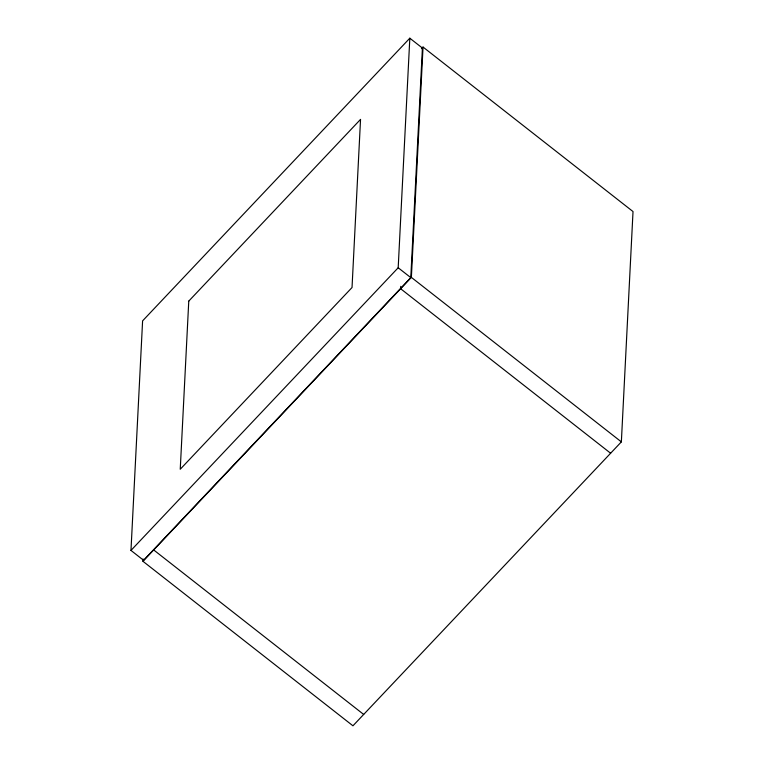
<?xml version="1.0" encoding="UTF-8"?>
<svg xmlns="http://www.w3.org/2000/svg" width="764" height="764" viewBox="0 0 764 764"><rect width="100%" height="100%" fill="white"/><g stroke="black" fill="none" stroke-linecap="round" stroke-linejoin="round"><path stroke-width="1.15" d="M130.978 550.424L142.601 320.861L409.819 38.2L422.416 48.065L410.793 277.628L143.575 560.289L130.978 550.424L398.187 267.763L409.819 38.2M421.499 48.676L423.036 47.053L633.022 211.552L621.361 441.878L352.949 725.8L142.963 561.311L143.078 558.933M400.747 286.366L400.632 288.735L610.617 453.233M142.963 561.311L411.366 277.38L423.036 47.053M411.366 277.38L621.361 441.878M398.187 267.763L410.793 277.628M153.698 549.946L363.683 714.445M188.765 301.102L180.247 469.239L352.032 287.522L360.541 119.385L188.765 301.102"/></g></svg>
